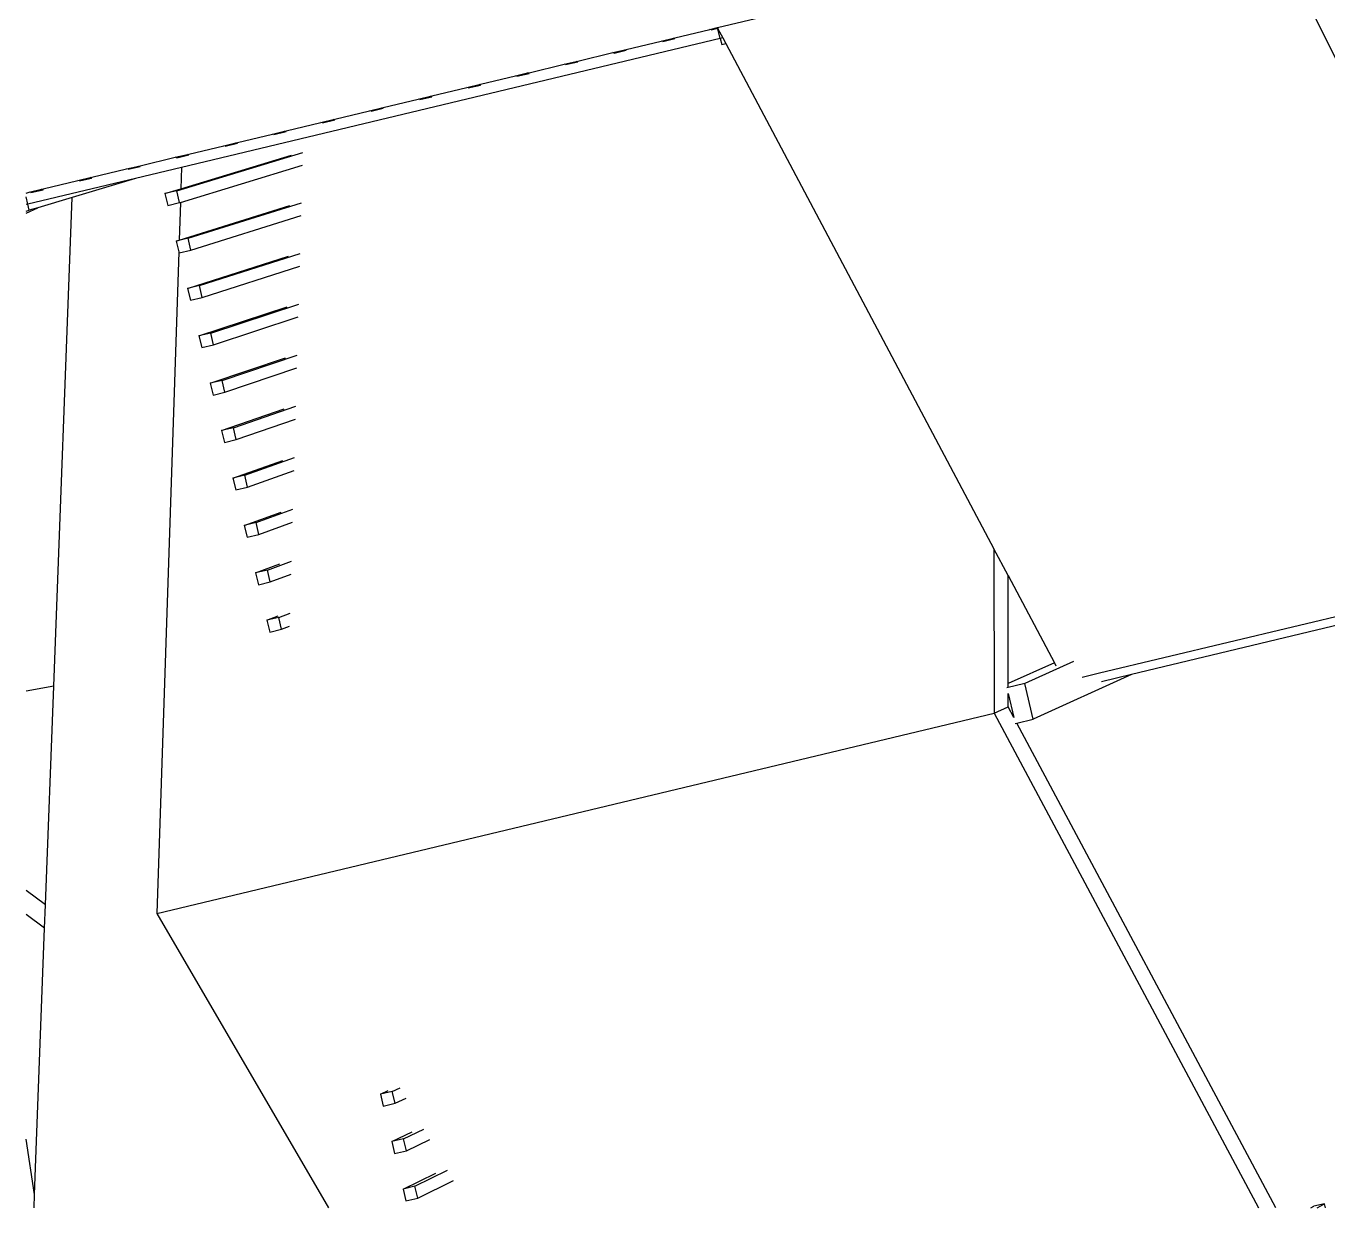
# Model space of a CAD drawing. Extents: x -86023 to 86023, y -39538 to 39538.
# Drawn here: x -86023 to -68049, y -39538 to -23220 of the extents above; entities that cross this region are included whole.
import ezdxf

# ---------------------------------------------------------------- set-up
doc = ezdxf.new("R2010")
doc.units = 0
doc.layers.get('0').update_dxf_attribs({"linetype": 'CONTINUOUS'})

msp = doc.modelspace()

# ---------------------------------------------------------------- linework, layer by layer
for p, q in [((-76479, -23242), (-69047, -21464)), ((-66941, -25667), (-69047, -21464)), ((-77065, -23382), (-76581, -23266)), ((-76581, -23266), (-76479, -23242)), ((-76562, -23272), (-76581, -23266)), ((-76562, -23272), (-76474, -23251)), ((-76479, -23242), (-76474, -23251)), ((-76474, -23251), (-76470, -23258)), ((-76438, -23393), (-76470, -23258)), ((-76470, -23258), (-76403, -23385)), ((-76438, -23393), (-83876, -25172)), ((-77756, -23547), (-77736, -23542)), ((-77736, -23542), (-77253, -23427)), ((-77736, -23553), (-77736, -23542)), ((-77253, -23427), (-77085, -23387)), ((-77233, -23432), (-77253, -23427)), ((-77233, -23432), (-77065, -23392)), ((-77085, -23387), (-77065, -23382)), ((-77065, -23392), (-77085, -23387)), ((-77065, -23392), (-77065, -23382)), ((-76403, -23385), (-76438, -23393)), ((-76438, -23393), (-76418, -23477)), ((-76418, -23477), (-76361, -23463)), ((-76403, -23385), (-76361, -23463)), ((-76361, -23463), (-72661, -30438)), ((-78595, -23748), (-78427, -23708)), ((-78575, -23753), (-78407, -23713)), ((-78427, -23708), (-78407, -23703)), ((-78407, -23713), (-78427, -23708)), ((-78407, -23703), (-77924, -23587)), ((-78407, -23713), (-78407, -23703)), ((-77924, -23587), (-77756, -23547)), ((-77904, -23593), (-77924, -23587)), ((-77904, -23593), (-77736, -23553)), ((-77736, -23553), (-77756, -23547)), ((-79266, -23908), (-79098, -23868)), ((-79246, -23914), (-79078, -23874)), ((-79098, -23868), (-79078, -23864)), ((-79078, -23874), (-79098, -23868)), ((-79078, -23864), (-78595, -23748)), ((-79078, -23874), (-79078, -23864)), ((-78575, -23753), (-78595, -23748)), ((-80420, -24185), (-79937, -24069)), ((-79937, -24069), (-79769, -24029)), ((-79917, -24074), (-79937, -24069)), ((-79917, -24074), (-79749, -24034)), ((-79769, -24029), (-79749, -24024)), ((-79749, -24034), (-79769, -24029)), ((-79749, -24024), (-79266, -23908)), ((-79749, -24034), (-79749, -24024)), ((-79246, -23914), (-79266, -23908)), ((-81091, -24345), (-80608, -24230)), ((-80608, -24230), (-80441, -24189)), ((-80588, -24235), (-80608, -24230)), ((-80588, -24235), (-80420, -24195)), ((-80441, -24189), (-80420, -24185)), ((-80420, -24195), (-80441, -24189)), ((-80420, -24195), (-80420, -24185)), ((-81762, -24506), (-81280, -24390)), ((-81280, -24390), (-81112, -24350)), ((-81259, -24395), (-81280, -24390)), ((-81259, -24395), (-81091, -24355)), ((-81112, -24350), (-81091, -24345)), ((-81091, -24355), (-81112, -24350)), ((-81091, -24355), (-81091, -24345)), ((-82433, -24666), (-81951, -24551)), ((-81951, -24551), (-81783, -24511)), ((-81930, -24556), (-81951, -24551)), ((-81930, -24556), (-81762, -24516)), ((-81783, -24511), (-81762, -24506)), ((-81762, -24516), (-81783, -24511)), ((-81762, -24516), (-81762, -24506)), ((-83104, -24827), (-82622, -24711)), ((-82622, -24711), (-82454, -24671)), ((-82601, -24717), (-82622, -24711)), ((-82601, -24717), (-82433, -24676)), ((-82454, -24671), (-82433, -24666)), ((-82433, -24676), (-82454, -24671)), ((-82433, -24676), (-82433, -24666)), ((-83942, -25494), (-82200, -24965)), ((-83775, -24987), (-83293, -24872)), ((-83293, -24872), (-83125, -24832)), ((-83272, -24877), (-83293, -24872)), ((-83272, -24877), (-83105, -24837)), ((-83125, -24832), (-83104, -24827)), ((-83105, -24837), (-83125, -24832)), ((-83105, -24837), (-83104, -24827)), ((-84635, -25193), (-84468, -25153)), ((-84614, -25198), (-84447, -25158)), ((-84468, -25153), (-84446, -25148)), ((-84447, -25158), (-84468, -25153)), ((-84447, -25158), (-84446, -25148)), ((-84446, -25148), (-83964, -25032)), ((-83964, -25032), (-83796, -24992)), ((-83943, -25038), (-83964, -25032)), ((-83943, -25038), (-83776, -24997)), ((-83892, -25655), (-82205, -25139)), ((-83885, -25467), (-82360, -25004)), ((-83796, -24992), (-83775, -24987)), ((-83776, -24997), (-83796, -24992)), ((-83776, -24997), (-83775, -24987)), ((-84512, -25324), (-85999, -25680)), ((-84512, -25324), (-85387, -25587)), ((-85307, -25353), (-85139, -25313)), ((-85285, -25359), (-85118, -25318)), ((-85139, -25313), (-85117, -25308)), ((-85118, -25318), (-85139, -25313)), ((-85118, -25318), (-85117, -25308)), ((-85117, -25308), (-84635, -25193)), ((-84614, -25198), (-84635, -25193)), ((-83876, -25172), (-84512, -25324)), ((-83876, -25172), (-83885, -25467)), ((-86023, -25525), (-85978, -25514)), ((-85978, -25514), (-85810, -25474)), ((-85956, -25519), (-85978, -25514)), ((-85956, -25519), (-85789, -25479)), ((-85810, -25474), (-85788, -25469)), ((-85789, -25479), (-85810, -25474)), ((-85789, -25479), (-85788, -25469)), ((-85788, -25469), (-85307, -25353)), ((-85285, -25359), (-85307, -25353)), ((-84106, -25534), (-83885, -25467)), ((-83942, -25494), (-84106, -25534)), ((-83903, -25658), (-83942, -25494)), ((-85999, -25680), (-86023, -25580)), ((-85999, -25680), (-86023, -25686)), ((-85979, -25764), (-85999, -25680)), ((-85387, -25587), (-85860, -25728)), ((-85641, -32336), (-85387, -25587)), ((-84106, -25534), (-84067, -25697)), ((-84067, -25697), (-83903, -25658)), ((-83892, -25655), (-83909, -26175)), ((-83909, -26175), (-82380, -25698)), ((-83903, -25658), (-83892, -25655)), ((-83786, -26149), (-82219, -25660)), ((-86023, -25802), (-85860, -25728)), ((-86023, -25775), (-85979, -25764)), ((-85860, -25728), (-85979, -25764)), ((-83746, -26312), (-82224, -25834)), ((-83786, -26149), (-83949, -26188)), ((-83949, -26188), (-83909, -26175)), ((-83949, -26188), (-83914, -26335)), ((-83746, -26312), (-83786, -26149)), ((-83914, -26335), (-84217, -35473)), ((-83914, -26335), (-83910, -26352)), ((-83910, -26352), (-83746, -26312)), ((-83793, -26842), (-82400, -26396)), ((-83629, -26803), (-82239, -26358)), ((-83590, -26967), (-82244, -26533)), ((-83629, -26803), (-83793, -26842)), ((-83793, -26842), (-83754, -27006)), ((-83590, -26967), (-83629, -26803)), ((-83754, -27006), (-83590, -26967)), ((-83636, -27497), (-82420, -27097)), ((-83473, -27458), (-82259, -27058)), ((-83433, -27621), (-82264, -27234)), ((-83473, -27458), (-83636, -27497)), ((-83636, -27497), (-83597, -27660)), ((-83433, -27621), (-83473, -27458)), ((-83597, -27660), (-83433, -27621)), ((-83480, -28151), (-82440, -27801)), ((-83316, -28112), (-82278, -27762)), ((-83277, -28276), (-82283, -27938)), ((-83316, -28112), (-83480, -28151)), ((-83480, -28151), (-83440, -28315)), ((-83277, -28276), (-83316, -28112)), ((-83440, -28315), (-83277, -28276)), ((-83323, -28806), (-82460, -28507)), ((-83159, -28767), (-82298, -28469)), ((-83120, -28930), (-82303, -28646)), ((-83159, -28767), (-83323, -28806)), ((-83323, -28806), (-83284, -28969)), ((-83284, -28969), (-83120, -28930)), ((-83120, -28930), (-83159, -28767)), ((-83166, -29460), (-82480, -29217)), ((-83003, -29421), (-82318, -29178)), ((-83003, -29421), (-83166, -29460)), ((-83166, -29460), (-83127, -29624)), ((-82964, -29585), (-83003, -29421)), ((-82964, -29585), (-82323, -29356)), ((-83127, -29624), (-82964, -29585)), ((-83010, -30115), (-82501, -29930)), ((-82846, -30075), (-82338, -29891)), ((-61949, -29941), (-71205, -32155)), ((-82846, -30075), (-83010, -30115)), ((-83010, -30115), (-82971, -30278)), ((-82807, -30239), (-82846, -30075)), ((-82807, -30239), (-82343, -30070)), ((-82971, -30278), (-82807, -30239)), ((-72465, -30807), (-72661, -30438)), ((-72661, -30438), (-72659, -32708)), ((-82853, -30769), (-82521, -30646)), ((-82690, -30730), (-82853, -30769)), ((-82690, -30730), (-82358, -30607)), ((-82651, -30894), (-82690, -30730)), ((-64159, -30593), (-70759, -32172)), ((-82853, -30769), (-82814, -30933)), ((-82814, -30933), (-82651, -30894)), ((-82651, -30894), (-82363, -30786)), ((-72463, -32295), (-72465, -30807)), ((-72465, -30807), (-71826, -32012)), ((-82697, -31423), (-82542, -31365)), ((-82533, -31384), (-82697, -31423)), ((-82697, -31423), (-82658, -31587)), ((-82533, -31384), (-82378, -31325)), ((-82494, -31548), (-82533, -31384)), ((-82658, -31587), (-82494, -31548)), ((-82494, -31548), (-82384, -31506)), ((-71560, -31994), (-72236, -32296)), ((-71826, -32012), (-72463, -32295)), ((-70759, -32172), (-72118, -32790)), ((-71826, -32012), (-71804, -32052)), ((-71205, -32155), (-71444, -32213)), ((-70759, -32172), (-71177, -32272)), ((-85641, -32336), (-86023, -32405)), ((-85755, -35353), (-85641, -32336)), ((-72236, -32296), (-72483, -32355)), ((-72463, -32346), (-72463, -32295)), ((-72118, -32790), (-72236, -32296)), ((-72463, -32620), (-72463, -32437)), ((-72463, -32437), (-72384, -32767)), ((-84217, -35473), (-72659, -32708)), ((-72659, -32708), (-72463, -32620)), ((-72659, -32708), (-69006, -39538)), ((-72384, -32767), (-72463, -32620)), ((-72365, -32849), (-72343, -32844)), ((-72343, -32844), (-72118, -32790)), ((-68768, -39538), (-72343, -32844)), ((-85755, -35353), (-86023, -35157)), ((-85767, -35674), (-85755, -35353)), ((-85767, -35674), (-86023, -35486)), ((-84217, -35473), (-81846, -39538)), ((-85906, -39354), (-85767, -35674)), ((-81131, -37968), (-81023, -37917)), ((-80968, -37929), (-80859, -37878)), ((-80968, -37929), (-81131, -37968)), ((-81131, -37968), (-81092, -38131)), ((-81092, -38131), (-80929, -38092)), ((-80929, -38092), (-80968, -37929)), ((-80929, -38092), (-80777, -38021)), ((-80811, -38583), (-80530, -38449)), ((-85906, -39354), (-86023, -38589)), ((-80975, -38622), (-80693, -38488)), ((-80811, -38583), (-80975, -38622)), ((-80975, -38622), (-80936, -38786)), ((-80772, -38747), (-80811, -38583)), ((-80772, -38747), (-80448, -38591)), ((-80936, -38786), (-80772, -38747)), ((-80818, -39277), (-80365, -39057)), ((-80655, -39237), (-80203, -39018)), ((-80615, -39401), (-80121, -39159)), ((-85913, -39538), (-85906, -39354)), ((-80655, -39237), (-80818, -39277)), ((-80818, -39277), (-80779, -39440)), ((-80615, -39401), (-80655, -39237)), ((-80779, -39440), (-80615, -39401)), ((-68286, -39538), (-68246, -39515)), ((-68097, -39479), (-68246, -39515)), ((-68199, -39538), (-68097, -39479)), ((-68083, -39538), (-68097, -39479))]:
    msp.add_line(p, q)

doc.saveas('drawing.dxf')
